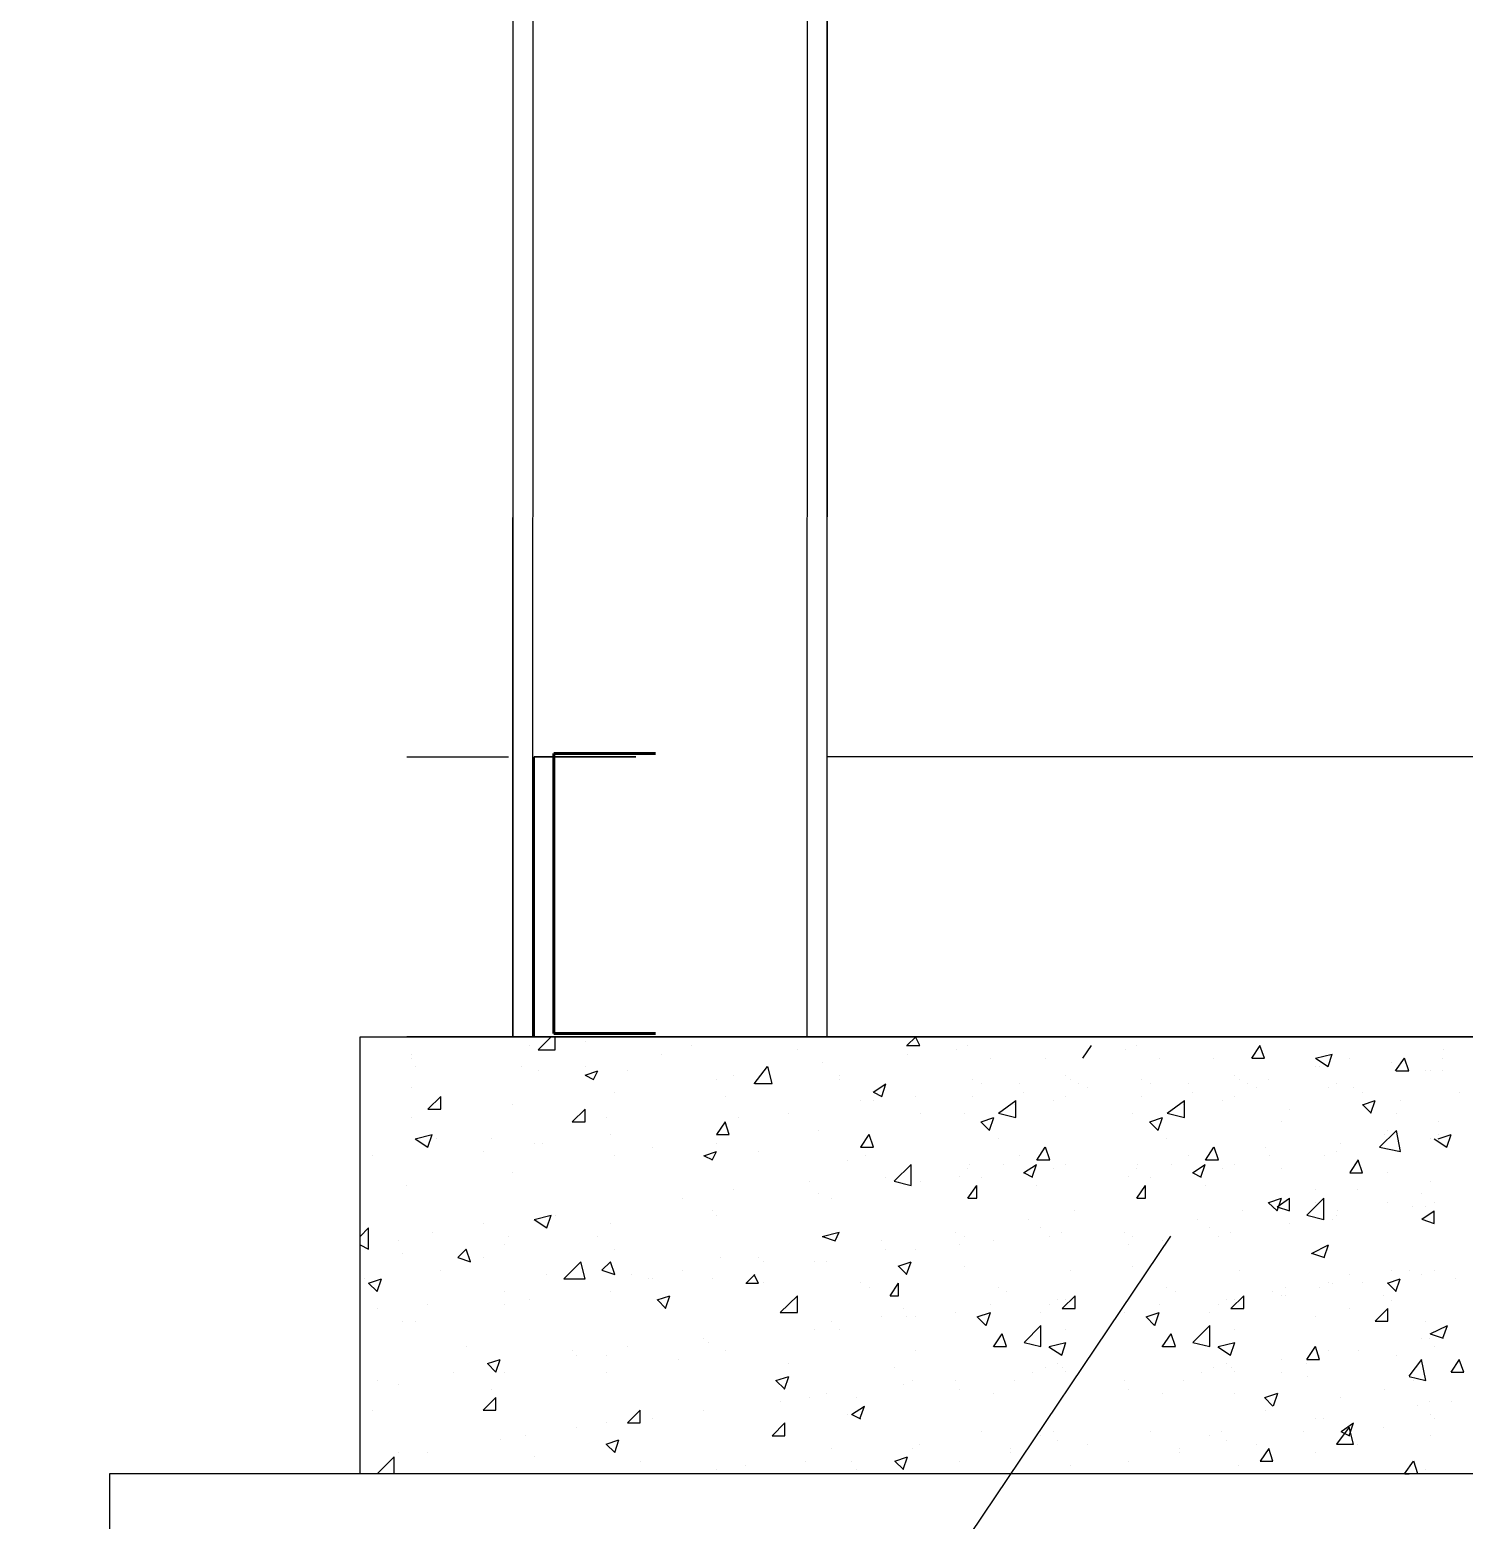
# Model space of a CAD drawing. Header units: millimetres. Extents: x -23396 to 106750, y 116 to 66281.
# Drawn here: x 94504 to 95119, y 38458 to 39097 of the extents above; entities that cross this region are included whole.
import ezdxf

# ---------------------------------------------------------------- set-up
doc = ezdxf.new("R2010")
doc.units = ezdxf.units.MM
doc.layers.add('Wall', color=1, linetype='Continuous', lineweight=50)

# ---------------------------------------------------------------- blocks, each defined once
blk = doc.blocks.new('u14 shaft')
at = {"color": 0}
for p, q in [((-2093.05, 321.79), (-2088.05, 16854.09)), ((-2083.05, 321.79), (-2078.05, 16854.09)), ((-1941.4, 16854.09), (-1946.4, 321.79)), ((-1931.4, 16854.09), (-1936.4, 321.79)), ((-1936.4, 2137.29), (-1936.4, 321.79)), ((-2093.05, 1417.69), (-2093.05, 321.79)), ((-2145.95, 461.49), (-2095.15, 461.49)), ((-2082.45, 321.79), (-2082.45, 461.49)), ((-2082.45, 461.49), (-2031.65, 461.49)), ((-2031.65, 461.49), (-2082.45, 461.49)), ((-2082.45, 461.49), (-2082.45, 321.79)), ((-2031.65, 461.49), (-2082.45, 461.49)), ((-2082.45, 461.49), (-2082.45, 321.79)), ((-505.7, 461.49), (-1936.4, 461.49)), ((-2169.25, 321.84), (-86.45, 321.84)), ((-2169.25, 103.77), (-2169.25, 321.84)), ((-2095.15, 321.79), (-2145.95, 321.79)), ((-2110, 321.79), (-2110, 321.79)), ((-355.25, 321.79), (-2095.15, 321.79)), ((-2090.95, 321.79), (-2090.95, 321.79)), ((-2031.65, 321.79), (-2082.45, 321.79)), ((-2082.45, 321.79), (-2031.65, 321.79)), ((-2031.65, 321.79), (-2082.45, 321.79)), ((-2080.35, 315.44), (-2074, 321.79)), ((-2071.9, 315.44), (-2071.9, 321.79)), ((-1955.45, 321.79), (-1955.45, 321.79)), ((-1936.6, 321.79), (-304.8, 321.79)), ((-1896.45, 317.59), (-1892.05, 321.84)), ((-1890.1, 317.59), (-1892.2, 321.79)), ((-1711.35, 321.79), (-1711.35, 321.79)), ((-2143.85, 313.29), (-2143.85, 313.29)), ((-2084.6, 317.59), (-2084.6, 317.59)), ((-2080.35, 315.44), (-2071.9, 315.44)), ((-2057.05, 319.64), (-2057.05, 319.64)), ((-2018.95, 313.29), (-2018.95, 313.29)), ((-2004, 317.59), (-2004, 317.59)), ((-1951.05, 315.44), (-1951.05, 315.44)), ((-1896.6, 317.59), (-1890.1, 317.59)), ((-1896.2, 313.29), (-1896.2, 313.29)), ((-1871.745, 315.44), (-1871.745, 315.44)), ((-1865.995, 317.49), (-1865.995, 317.49)), ((-1808.645, 311.24), (-1804.445, 317.59)), ((-1787.55, 315.44), (-1787.55, 315.44)), ((-1781.8, 317.49), (-1781.8, 317.49)), ((-1724.45, 311.24), (-1720.25, 317.59)), ((-1718.1, 311.24), (-1720.4, 317.59)), ((-1692.7, 311.24), (-1684.25, 313.29)), ((-1686.35, 306.99), (-1684.25, 313.29)), ((-1629, 315.44), (-1629, 315.44)), ((-2143.85, 311.24), (-2143.85, 311.24)), ((-2141.75, 306.99), (-2141.75, 306.99)), ((-2088.8, 306.99), (-2088.8, 306.99)), ((-2057.05, 306.99), (-2057.05, 306.99)), ((-1972.6, 298.49), (-1966.05, 306.99)), ((-1963.75, 298.54), (-1965.9, 306.99)), ((-1938.55, 309.09), (-1938.55, 309.09)), ((-1854.845, 311.24), (-1854.845, 311.24)), ((-1827.495, 311.19), (-1827.495, 311.19)), ((-1770.65, 311.24), (-1770.65, 311.24)), ((-1743.3, 311.19), (-1743.3, 311.19)), ((-1724.45, 311.24), (-1718.1, 311.24)), ((-1692.55, 311.24), (-1686.35, 306.99)), ((-1692.5, 306.99), (-1692.5, 306.99)), ((-1690.55, 306.99), (-1690.55, 306.99)), ((-1675.6, 311.24), (-1675.6, 311.24)), ((-1654.6, 309.09), (-1654.6, 309.09)), ((-1652.7, 304.84), (-1648.25, 311.19)), ((-1652.35, 304.89), (-1646, 304.89)), ((-1646, 304.89), (-1648.25, 311.24)), ((-1635.15, 304.89), (-1635.15, 304.89)), ((-1629.4, 311.19), (-1629.4, 311.19)), ((-2080.35, 304.84), (-2080.35, 304.84)), ((-2057.05, 302.74), (-2050.7, 304.84)), ((-2057.05, 302.74), (-2052.85, 300.64)), ((-2052.85, 300.64), (-2050.7, 304.84)), ((-2035.9, 304.84), (-2035.9, 304.84)), ((-1991.45, 300.64), (-1991.45, 300.64)), ((-1983, 302.74), (-1983, 302.74)), ((-1972.25, 298.54), (-1963.75, 298.54)), ((-1930.25, 302.69), (-1930.25, 302.69)), ((-1930.25, 300.64), (-1930.25, 300.64)), ((-1913.3, 294.19), (-1906.95, 298.49)), ((-1908.9, 292.14), (-1906.95, 298.49)), ((-1863.695, 300.64), (-1863.695, 300.64)), ((-1859.045, 298.49), (-1859.045, 298.49)), ((-1840.195, 298.49), (-1840.195, 298.49)), ((-1817.145, 302.74), (-1817.145, 302.74)), ((-1814.945, 300.64), (-1814.945, 300.64)), ((-1810.795, 298.49), (-1810.795, 298.49)), ((-1779.5, 300.64), (-1779.5, 300.64)), ((-1774.85, 298.49), (-1774.85, 298.49)), ((-1756, 298.49), (-1756, 298.49)), ((-1732.95, 302.74), (-1732.95, 302.74)), ((-1730.75, 300.64), (-1730.75, 300.64)), ((-1726.6, 298.49), (-1726.6, 298.49)), ((-1716, 300.64), (-1716, 300.64)), ((-1682.15, 298.49), (-1682.15, 298.49)), ((-1637.65, 304.84), (-1637.65, 304.84)), ((-1629.4, 304.84), (-1629.4, 304.84)), ((-2143.85, 296.44), (-2143.85, 296.44)), ((-2135.4, 285.79), (-2129.05, 292.14)), ((-2129.05, 285.79), (-2129.05, 292.14)), ((-2042.25, 294.29), (-2042.25, 294.29)), ((-1987.05, 292.14), (-1987.05, 292.14)), ((-1919.5, 290.04), (-1919.5, 290.04)), ((-1913.35, 290.04), (-1913.35, 290.04)), ((-1913.15, 294.29), (-1908.9, 292.14)), ((-1892.05, 292.14), (-1892.05, 292.14)), ((-1863.695, 292.14), (-1863.695, 292.14)), ((-1850.745, 283.69), (-1842.145, 290.09)), ((-1842.145, 281.59), (-1842.145, 290.09)), ((-1838.295, 294.29), (-1838.295, 294.29)), ((-1823.245, 290.09), (-1823.245, 290.09)), ((-1817.145, 292.14), (-1817.145, 292.14)), ((-1806.295, 296.44), (-1806.295, 296.44)), ((-1779.5, 292.14), (-1779.5, 292.14)), ((-1766.55, 283.69), (-1757.95, 290.09)), ((-1757.95, 281.59), (-1757.95, 290.09)), ((-1754.1, 294.29), (-1754.1, 294.29)), ((-1739.05, 290.09), (-1739.05, 290.09)), ((-1732.95, 292.14), (-1732.95, 292.14)), ((-1722.1, 296.44), (-1722.1, 296.44)), ((-1686.15, 296.44), (-1686.15, 296.44)), ((-1673.65, 296.44), (-1673.65, 296.44)), ((-1669.2, 294.29), (-1669.2, 294.29)), ((-1669.2, 287.89), (-1662.85, 290.09)), ((-1664.95, 283.69), (-1662.85, 290.09)), ((-1650.4, 290.04), (-1650.4, 290.04)), ((-1620.75, 294.29), (-1620.75, 294.29)), ((-2135.4, 285.79), (-2129.05, 285.79)), ((-2093.05, 287.94), (-2093.05, 287.94)), ((-2063.4, 279.49), (-2057.05, 285.79)), ((-2057.05, 279.49), (-2057.05, 285.79)), ((-1955.45, 283.69), (-1955.45, 283.69)), ((-1889.85, 283.69), (-1889.85, 283.69)), ((-1867.945, 283.69), (-1867.945, 283.69)), ((-1850.745, 283.69), (-1842.145, 281.59)), ((-1842.695, 287.89), (-1842.695, 287.89)), ((-1783.75, 283.69), (-1783.75, 283.69)), ((-1766.55, 283.69), (-1757.95, 281.59)), ((-1758.5, 287.89), (-1758.5, 287.89)), ((-1705.6, 285.79), (-1705.6, 285.79)), ((-1669.05, 287.94), (-1664.8, 283.74)), ((-1652.35, 283.74), (-1652.35, 283.74)), ((-2143.85, 281.54), (-2143.85, 281.54)), ((-2063.4, 279.49), (-2057.05, 279.49)), ((-2046.5, 281.54), (-2046.5, 281.54)), ((-1991.3, 273.14), (-1987.05, 279.49)), ((-1985.1, 273.14), (-1987.2, 279.49)), ((-1980.7, 281.59), (-1980.7, 281.59)), ((-1940.5, 275.29), (-1940.5, 275.29)), ((-1859.645, 279.39), (-1855.245, 275.19)), ((-1859.445, 279.49), (-1853.095, 281.59)), ((-1855.245, 275.29), (-1853.095, 281.59)), ((-1775.45, 279.39), (-1771.05, 275.19)), ((-1775.25, 279.49), (-1768.9, 281.59)), ((-1771.05, 275.29), (-1768.9, 281.59)), ((-1709.65, 279.49), (-1709.65, 279.49)), ((-1660.75, 266.74), (-1652.25, 275.19)), ((-1656.5, 275.19), (-1656.5, 275.19)), ((-1650.15, 264.64), (-1652.25, 275.19)), ((-1631.3, 279.49), (-1631.3, 279.49)), ((-2141.75, 270.99), (-2133.25, 273.14)), ((-2141.75, 270.99), (-2135.4, 266.74)), ((-2135.4, 266.74), (-2133.25, 273.14)), ((-2131.15, 270.99), (-2131.15, 270.99)), ((-2103.65, 270.99), (-2103.65, 270.99)), ((-2082.45, 268.84), (-2082.45, 268.84)), ((-2078.25, 268.84), (-2078.25, 268.84)), ((-2044.35, 273.14), (-2044.35, 273.14)), ((-1991.45, 273.14), (-1985.1, 273.14)), ((-1991.45, 268.84), (-1991.45, 268.84)), ((-1919.5, 266.74), (-1915.25, 273.14)), ((-1913.15, 266.74), (-1915.25, 273.09)), ((-1850.995, 270.99), (-1850.995, 270.99)), ((-1766.8, 270.99), (-1766.8, 270.99)), ((-1680, 268.84), (-1680, 268.84)), ((-1658.45, 273.14), (-1658.45, 273.14)), ((-1654.6, 273.14), (-1654.6, 273.14)), ((-1635.15, 270.99), (-1635.15, 270.99)), ((-1633.45, 270.99), (-1627.1, 266.79)), ((-1631.35, 270.99), (-1625, 273.14)), ((-1631.35, 273.14), (-1631.35, 273.14)), ((-1627.1, 266.74), (-1625, 273.14)), ((-2162.9, 262.54), (-2162.9, 262.54)), ((-2107.85, 264.64), (-2107.85, 264.64)), ((-2042.25, 262.54), (-2042.25, 262.54)), ((-2023.4, 266.74), (-2023.4, 266.74)), ((-1997.8, 262.54), (-1991.45, 264.64)), ((-1997.65, 262.54), (-1993.4, 260.44)), ((-1993.55, 260.39), (-1991.45, 264.64)), ((-1970.45, 264.59), (-1970.45, 264.59)), ((-1926.05, 260.39), (-1926.05, 260.39)), ((-1919.65, 266.74), (-1913.15, 266.74)), ((-1917.2, 262.54), (-1917.2, 262.54)), ((-1840.195, 262.54), (-1840.195, 262.54)), ((-1831.695, 260.39), (-1827.495, 266.74)), ((-1831.695, 260.44), (-1825.195, 260.44)), ((-1827.695, 260.39), (-1827.695, 260.39)), ((-1825.195, 260.44), (-1827.295, 266.79)), ((-1756, 262.54), (-1756, 262.54)), ((-1747.5, 260.39), (-1743.3, 266.74)), ((-1747.5, 260.44), (-1741, 260.44)), ((-1743.5, 260.39), (-1743.5, 260.39)), ((-1741, 260.44), (-1743.1, 266.79)), ((-1717.7, 266.79), (-1717.7, 266.79)), ((-1715.75, 262.54), (-1715.75, 262.54)), ((-1688.1, 262.54), (-1688.1, 262.54)), ((-1682.15, 264.59), (-1682.15, 264.59)), ((-1675.4, 254.09), (-1671.15, 260.44)), ((-1669.2, 254.04), (-1671.3, 260.39)), ((-1660.75, 266.74), (-1650.15, 264.64)), ((-2093.05, 254.04), (-2093.05, 254.04)), ((-1902.8, 249.84), (-1894.3, 258.24)), ((-1894.3, 247.69), (-1894.3, 258.24)), ((-1865.995, 256.09), (-1865.995, 256.09)), ((-1865.395, 258.34), (-1865.395, 258.34)), ((-1848.495, 258.34), (-1848.495, 258.34)), ((-1838.245, 254.04), (-1831.895, 258.24)), ((-1838.045, 254.04), (-1833.845, 251.89)), ((-1833.995, 251.89), (-1831.895, 258.24)), ((-1823.245, 256.19), (-1823.245, 256.19)), ((-1817.145, 258.34), (-1817.145, 258.34)), ((-1781.8, 256.09), (-1781.8, 256.09)), ((-1781.2, 258.34), (-1781.2, 258.34)), ((-1764.3, 258.34), (-1764.3, 258.34)), ((-1754.05, 254.04), (-1747.7, 258.24)), ((-1753.85, 254.04), (-1749.65, 251.89)), ((-1749.8, 251.89), (-1747.7, 258.24)), ((-1739.05, 256.19), (-1739.05, 256.19)), ((-1732.95, 258.34), (-1732.95, 258.34)), ((-1709.4, 256.19), (-1709.4, 256.19)), ((-1675.55, 254.04), (-1669.2, 254.04)), ((-1656.5, 254.04), (-1656.5, 254.04)), ((-2145.95, 247.69), (-2145.95, 247.69)), ((-1983, 245.59), (-1983, 245.59)), ((-1944.9, 249.84), (-1944.9, 249.84)), ((-1907, 251.89), (-1907, 251.89)), ((-1902.8, 249.84), (-1894.3, 247.69)), ((-1900.65, 249.84), (-1900.65, 249.84)), ((-1889.85, 249.84), (-1889.85, 249.84)), ((-1870.045, 251.99), (-1870.045, 251.99)), ((-1865.995, 241.39), (-1861.595, 247.69)), ((-1861.595, 241.39), (-1861.595, 247.69)), ((-1859.045, 251.89), (-1859.045, 251.89)), ((-1831.945, 247.69), (-1831.945, 247.69)), ((-1785.85, 251.99), (-1785.85, 251.99)), ((-1781.8, 241.39), (-1777.4, 247.69)), ((-1777.4, 241.39), (-1777.4, 247.69)), ((-1774.85, 251.89), (-1774.85, 251.89)), ((-1747.75, 247.69), (-1747.75, 247.69)), ((-1692.55, 245.59), (-1692.55, 245.59)), ((-1671.55, 245.59), (-1671.55, 245.59)), ((-1635.15, 249.84), (-1635.15, 249.84)), ((-2008.4, 241.39), (-2008.4, 241.39)), ((-1940.5, 243.49), (-1940.5, 243.49)), ((-1934.15, 241.39), (-1934.15, 241.39)), ((-1865.995, 241.39), (-1861.595, 241.39)), ((-1781.8, 241.39), (-1777.4, 241.39)), ((-1716.2, 239.24), (-1711.75, 234.99)), ((-1715.85, 239.24), (-1709.65, 241.39)), ((-1711.75, 237.09), (-1705.6, 241.39)), ((-1711.75, 235.04), (-1709.65, 241.39)), ((-1705.6, 234.99), (-1705.6, 241.39)), ((-1696.95, 232.89), (-1688.5, 241.39)), ((-1692.5, 239.24), (-1692.5, 239.24)), ((-1688.5, 230.74), (-1688.5, 241.39)), ((-1656.5, 239.24), (-1656.5, 239.24)), ((-1639.65, 243.49), (-1639.65, 243.49)), ((-1633.45, 239.24), (-1633.45, 239.24)), ((-2082.45, 230.74), (-2074, 232.89)), ((-2082.45, 230.74), (-2076.1, 226.54)), ((-2076.1, 226.54), (-2074, 232.89)), ((-2071.9, 232.89), (-2071.9, 232.89)), ((-1993.4, 235.04), (-1993.4, 235.04)), ((-1991.45, 232.89), (-1991.45, 232.89)), ((-1835.795, 230.74), (-1835.795, 230.74)), ((-1813.095, 234.99), (-1813.095, 234.99)), ((-1751.6, 230.74), (-1751.6, 230.74)), ((-1728.9, 234.99), (-1728.9, 234.99)), ((-1711.75, 237.09), (-1705.6, 234.99)), ((-1696.95, 232.89), (-1688.5, 230.74)), ((-1688.1, 230.74), (-1688.1, 230.74)), ((-1684.25, 230.74), (-1684.25, 230.74)), ((-1682.15, 232.79), (-1682.15, 232.79)), ((-1681.75, 235.04), (-1681.75, 235.04)), ((-1644.05, 237.09), (-1644.05, 237.09)), ((-1639.65, 230.84), (-1633.45, 235.04)), ((-1639.65, 230.84), (-1633.45, 228.69)), ((-1637.65, 237.09), (-1637.65, 237.09)), ((-1633.45, 228.69), (-1633.45, 235.04)), ((-2169.25, 222.29), (-2165, 226.54)), ((-2165, 215.94), (-2165, 226.54)), ((-2133.25, 224.44), (-2133.25, 224.44)), ((-2107.85, 228.64), (-2107.85, 228.64)), ((-2044.35, 228.64), (-2044.35, 228.64)), ((-1938.7, 222.29), (-1930.25, 224.44)), ((-1932.2, 220.14), (-1930.25, 224.44)), ((-1872.145, 224.44), (-1872.145, 224.44)), ((-1829.595, 226.54), (-1829.595, 226.54)), ((-1819.245, 224.44), (-1819.245, 224.44)), ((-1787.95, 224.44), (-1787.95, 224.44)), ((-1745.4, 226.54), (-1745.4, 226.54)), ((-1735.05, 224.44), (-1735.05, 224.44)), ((-1705.6, 228.64), (-1705.6, 228.64)), ((-2389, -704.8), (-1764.8, 222.34)), ((-2169.25, 218.09), (-2165, 215.94)), ((-2150.2, 220.24), (-2150.2, 220.24)), ((-2120.55, 211.74), (-2116.35, 215.94)), ((-2114.2, 209.59), (-2116.35, 215.94)), ((-2097.3, 218.09), (-2097.3, 218.09)), ((-2095.15, 222.29), (-2095.15, 222.29)), ((-2050.7, 222.29), (-2050.7, 222.29)), ((-2042.25, 215.94), (-2042.25, 215.94)), ((-1938.55, 222.29), (-1932.2, 220.14)), ((-1908.9, 220.24), (-1908.9, 220.24)), ((-1908.9, 220.24), (-1908.9, 220.24)), ((-1907, 215.94), (-1907, 215.94)), ((-1891.95, 215.94), (-1891.95, 215.94)), ((-1870.045, 218.09), (-1870.045, 218.09)), ((-1867.895, 222.29), (-1867.895, 222.29)), ((-1853.095, 220.24), (-1853.095, 220.24)), ((-1825.195, 222.34), (-1825.195, 222.34)), ((-1785.85, 218.09), (-1785.85, 218.09)), ((-1783.7, 222.29), (-1783.7, 222.29)), ((-1768.9, 220.24), (-1768.9, 220.24)), ((-1741, 222.34), (-1741, 222.34)), ((-1694.6, 213.79), (-1686.15, 218.09)), ((-1688.25, 211.74), (-1686.15, 218.09)), ((-2148.1, 213.79), (-2148.1, 213.79)), ((-2120.55, 211.74), (-2114.2, 209.59)), ((-2107.85, 211.74), (-2107.85, 211.74)), ((-2067.65, 201.14), (-2059.2, 209.59)), ((-2057.05, 201.14), (-2059.2, 209.59)), ((-2048.6, 205.39), (-2044.35, 209.59)), ((-2042.25, 203.29), (-2044.35, 209.59)), ((-1989.35, 211.64), (-1989.35, 211.64)), ((-1970.45, 211.64), (-1970.45, 211.64)), ((-1968.15, 209.59), (-1968.15, 209.59)), ((-1942.75, 209.59), (-1942.75, 209.59)), ((-1936.4, 209.59), (-1936.4, 209.59)), ((-1900.85, 207.49), (-1894.3, 209.59)), ((-1896.6, 203.29), (-1894.3, 209.59)), ((-1694.6, 213.89), (-1688.1, 211.74)), ((-2167.15, 201.14), (-2167.15, 201.14)), ((-2165, 198.99), (-2158.65, 201.14)), ((-2160.8, 194.79), (-2158.65, 201.14)), ((-2129.05, 205.39), (-2129.05, 205.39)), ((-2076.1, 203.29), (-2076.1, 203.29)), ((-2067.65, 201.14), (-2057.05, 201.14)), ((-2048.6, 205.39), (-2042.25, 203.29)), ((-2033.8, 203.29), (-2033.8, 203.29)), ((-2025.3, 201.14), (-2025.3, 201.14)), ((-2023.4, 201.14), (-2023.4, 201.14)), ((-2008.4, 205.39), (-2008.4, 205.39)), ((-1993.4, 201.14), (-1993.4, 201.14)), ((-1976.65, 198.99), (-1972.4, 203.29)), ((-1970.45, 198.99), (-1972.6, 203.19)), ((-1900.65, 207.49), (-1896.45, 203.29)), ((-1867.895, 207.49), (-1867.895, 207.49)), ((-1814.945, 205.34), (-1814.945, 205.34)), ((-1783.7, 207.49), (-1783.7, 207.49)), ((-1730.75, 205.34), (-1730.75, 205.34)), ((-1675.55, 203.29), (-1675.55, 203.29)), ((-1656.75, 198.99), (-1650.4, 201.14)), ((-1654.55, 205.34), (-1654.55, 205.34)), ((-1652.5, 194.79), (-1650.4, 201.14)), ((-1645.9, 205.39), (-1645.9, 205.39)), ((-1639.55, 203.29), (-1639.55, 203.29)), ((-1633.45, 205.39), (-1633.45, 205.39)), ((-1622.65, 201.14), (-1622.65, 201.14)), ((-2165, 198.99), (-2160.8, 194.79)), ((-2097.3, 194.79), (-2097.3, 194.79)), ((-2044.35, 194.79), (-2044.35, 194.79)), ((-1976.8, 198.99), (-1970.45, 198.99)), ((-1968.15, 199.04), (-1968.15, 199.04)), ((-1919.7, 199.04), (-1919.7, 199.04)), ((-1915.25, 196.94), (-1915.25, 196.94)), ((-1904.85, 192.64), (-1900.6, 198.99)), ((-1900.6, 192.64), (-1900.6, 198.99)), ((-1850.995, 196.94), (-1850.995, 196.94)), ((-1846.545, 194.79), (-1846.545, 194.79)), ((-1766.8, 196.94), (-1766.8, 196.94)), ((-1762.35, 194.79), (-1762.35, 194.79)), ((-1713.9, 194.79), (-1713.9, 194.79)), ((-1713.85, 194.79), (-1713.85, 194.79)), ((-1707.5, 196.84), (-1707.5, 196.84)), ((-1690.55, 196.84), (-1690.55, 196.84)), ((-1686.35, 199.04), (-1686.35, 199.04)), ((-1684.2, 198.99), (-1684.2, 198.99)), ((-1669.25, 199.04), (-1669.25, 199.04)), ((-1656.75, 199.04), (-1652.35, 194.79)), ((-2160.8, 186.34), (-2160.8, 186.34)), ((-2135.4, 188.44), (-2135.4, 188.44)), ((-2097.3, 188.44), (-2097.3, 188.44)), ((-2084.6, 190.59), (-2084.6, 190.59)), ((-2021.1, 190.59), (-2014.75, 192.64)), ((-2020.9, 190.59), (-2016.7, 186.34)), ((-2016.85, 186.34), (-2014.75, 192.64)), ((-1959.7, 184.24), (-1951.05, 192.64)), ((-1951.05, 184.24), (-1951.05, 192.64)), ((-1904.85, 192.64), (-1900.6, 192.64)), ((-1898.4, 186.39), (-1898.4, 186.39)), ((-1854.845, 188.44), (-1854.845, 188.44)), ((-1825.195, 188.44), (-1825.195, 188.44)), ((-1821.345, 190.59), (-1821.345, 190.59)), ((-1818.995, 186.34), (-1812.495, 192.64)), ((-1818.995, 186.34), (-1812.495, 186.34)), ((-1817.145, 190.59), (-1817.145, 190.59)), ((-1812.495, 186.34), (-1812.495, 192.64)), ((-1770.65, 188.44), (-1770.65, 188.44)), ((-1741, 188.44), (-1741, 188.44)), ((-1737.15, 190.59), (-1737.15, 190.59)), ((-1734.8, 186.34), (-1728.3, 192.64)), ((-1734.8, 186.34), (-1728.3, 186.34)), ((-1732.95, 190.59), (-1732.95, 190.59)), ((-1728.3, 186.34), (-1728.3, 192.64)), ((-1709.4, 192.64), (-1709.4, 192.64)), ((-1707.55, 192.64), (-1707.55, 192.64)), ((-1675.6, 186.34), (-1675.6, 186.34)), ((-1662.85, 179.99), (-1656.5, 186.34)), ((-1658.85, 192.64), (-1658.85, 192.64)), ((-1656.5, 179.99), (-1656.5, 186.34)), ((-1654.55, 190.54), (-1654.55, 190.54)), ((-2148.1, 179.99), (-2148.1, 179.99)), ((-2141.75, 179.99), (-2141.75, 179.99)), ((-1959.7, 184.24), (-1951.05, 184.24)), ((-1934.15, 179.99), (-1934.15, 179.99)), ((-1908.9, 182.09), (-1908.9, 182.09)), ((-1896.45, 182.09), (-1896.45, 182.09)), ((-1891.95, 182.09), (-1891.95, 182.09)), ((-1872.145, 184.19), (-1872.145, 184.19)), ((-1861.345, 182.09), (-1854.845, 184.24)), ((-1861.345, 182.09), (-1857.095, 177.84)), ((-1856.945, 177.84), (-1854.845, 184.24)), ((-1854.845, 184.24), (-1854.845, 184.24)), ((-1829.645, 184.24), (-1829.645, 184.24)), ((-1787.95, 184.19), (-1787.95, 184.19)), ((-1777.15, 182.09), (-1770.65, 184.24)), ((-1777.15, 182.09), (-1772.9, 177.84)), ((-1772.75, 177.84), (-1770.65, 184.24)), ((-1770.65, 184.24), (-1770.65, 184.24)), ((-1745.45, 184.24), (-1745.45, 184.24)), ((-1692.55, 182.09), (-1692.55, 182.09)), ((-1662.85, 179.99), (-1656.5, 179.99)), ((-1637.7, 179.99), (-1637.7, 179.99)), ((-1997.8, 171.49), (-1997.8, 171.49)), ((-1942.75, 175.69), (-1942.75, 175.69)), ((-1930.25, 175.69), (-1930.25, 175.69)), ((-1853.295, 167.24), (-1848.895, 173.64)), ((-1846.745, 167.29), (-1848.895, 173.64)), ((-1838.045, 169.39), (-1829.595, 177.84)), ((-1829.595, 167.29), (-1829.595, 177.84)), ((-1817.145, 175.79), (-1817.145, 175.79)), ((-1769.1, 167.24), (-1764.7, 173.64)), ((-1762.55, 167.29), (-1764.7, 173.64)), ((-1753.85, 169.39), (-1745.4, 177.84)), ((-1745.4, 167.29), (-1745.4, 177.84)), ((-1732.95, 175.79), (-1732.95, 175.79)), ((-1639.55, 171.49), (-1639.55, 171.49)), ((-1635.55, 171.49), (-1635.55, 171.49)), ((-1635.35, 173.64), (-1626.85, 177.84)), ((-1635.35, 173.64), (-1629, 171.49)), ((-1629.15, 171.49), (-1626.85, 177.84)), ((-2116.35, 167.29), (-2116.35, 167.29)), ((-2063.4, 165.14), (-2063.4, 165.14)), ((-2035.9, 167.29), (-2035.9, 167.29)), ((-1995.7, 169.39), (-1995.7, 169.39)), ((-1987.05, 165.14), (-1987.05, 165.14)), ((-1892.05, 165.14), (-1892.05, 165.14)), ((-1852.945, 167.29), (-1846.745, 167.29)), ((-1838.045, 169.39), (-1829.595, 167.29)), ((-1825.595, 167.24), (-1819.245, 163.04)), ((-1825.445, 167.29), (-1817.145, 169.39)), ((-1819.245, 163.04), (-1817.145, 169.39)), ((-1768.75, 167.29), (-1762.55, 167.29)), ((-1753.85, 169.39), (-1745.4, 167.29)), ((-1741.4, 167.24), (-1735.05, 163.04)), ((-1741.25, 167.29), (-1732.95, 169.39)), ((-1735.05, 163.04), (-1732.95, 169.39)), ((-1696.95, 160.94), (-1692.55, 167.29)), ((-1690.6, 160.89), (-1692.7, 167.29)), ((-1686.35, 165.14), (-1686.35, 165.14)), ((-1671.15, 165.14), (-1671.15, 165.14)), ((-1633.45, 167.29), (-1633.45, 167.29)), ((-2105.75, 158.84), (-2099.4, 160.89)), ((-2105.75, 158.84), (-2101.5, 154.54)), ((-2101.5, 154.54), (-2099.4, 160.89)), ((-2061.3, 163.04), (-2061.3, 163.04)), ((-2046.5, 163.04), (-2046.5, 163.04)), ((-2010.35, 160.94), (-2010.35, 160.94)), ((-1955.45, 158.84), (-1955.45, 158.84)), ((-1902.55, 156.69), (-1902.55, 156.69)), ((-1827.495, 156.69), (-1827.495, 156.69)), ((-1821.345, 158.84), (-1821.345, 158.84)), ((-1818.845, 156.69), (-1818.845, 156.69)), ((-1743.3, 156.69), (-1743.3, 156.69)), ((-1737.15, 158.84), (-1737.15, 158.84)), ((-1734.65, 156.69), (-1734.65, 156.69)), ((-1709.4, 160.89), (-1709.4, 160.89)), ((-1696.95, 160.89), (-1690.6, 160.89)), ((-1696.95, 158.84), (-1696.95, 158.84)), ((-1690.55, 163.04), (-1690.55, 163.04)), ((-1652.35, 163.09), (-1652.35, 163.09)), ((-1645.9, 152.49), (-1639.55, 160.89)), ((-1637.65, 150.34), (-1639.75, 160.89)), ((-1625, 154.54), (-1620.75, 160.89)), ((-1618.65, 154.54), (-1620.95, 160.89)), ((-2160.8, 150.34), (-2160.8, 150.34)), ((-2122.7, 154.54), (-2122.7, 154.54)), ((-2097.3, 154.54), (-2097.3, 154.54)), ((-2046.5, 154.54), (-2046.5, 154.54)), ((-1961.8, 150.34), (-1955.45, 152.44)), ((-1961.8, 150.34), (-1957.4, 146.135)), ((-1957.6, 146.065), (-1955.45, 152.44)), ((-1893.9, 150.34), (-1893.9, 150.34)), ((-1872.145, 150.34), (-1872.145, 150.34)), ((-1842.695, 150.29), (-1842.695, 150.29)), ((-1833.845, 154.54), (-1833.845, 154.54)), ((-1817.145, 154.64), (-1817.145, 154.64)), ((-1787.95, 150.34), (-1787.95, 150.34)), ((-1758.5, 150.29), (-1758.5, 150.29)), ((-1749.65, 154.54), (-1749.65, 154.54)), ((-1732.95, 154.64), (-1732.95, 154.64)), ((-1709.65, 154.54), (-1709.65, 154.54)), ((-1696.7, 152.44), (-1696.7, 152.44)), ((-1645.9, 152.44), (-1637.65, 150.34)), ((-1643.8, 150.34), (-1643.8, 150.34)), ((-1625, 154.54), (-1618.65, 154.54)), ((-2150.2, 148.24), (-2150.2, 148.24)), ((-2107.85, 135.535), (-2101.5, 141.87)), ((-2103.65, 146.065), (-2103.65, 146.065)), ((-2101.5, 135.535), (-2101.5, 141.87)), ((-1944.9, 141.87), (-1944.9, 141.87)), ((-1936.4, 144), (-1936.4, 144)), ((-1921.65, 141.87), (-1921.65, 141.87)), ((-1898.15, 148.24), (-1898.15, 148.24)), ((-1870.045, 146.135), (-1870.045, 146.135)), ((-1853.095, 144), (-1853.095, 144)), ((-1817.145, 144), (-1817.145, 144)), ((-1785.85, 146.135), (-1785.85, 146.135)), ((-1768.9, 144), (-1768.9, 144)), ((-1732.95, 144), (-1732.95, 144)), ((-1718.05, 141.87), (-1713.85, 137.6)), ((-1717.9, 141.87), (-1711.35, 144)), ((-1713.5, 137.67), (-1711.35, 144)), ((-1680, 141.87), (-1680, 141.87)), ((-1658.45, 146.135), (-1658.45, 146.135)), ((-2162.9, 135.535), (-2162.9, 135.535)), ((-2107.85, 135.535), (-2101.5, 135.535)), ((-2035.9, 129.185), (-2029.55, 135.535)), ((-2029.55, 129.185), (-2029.55, 135.535)), ((-1997.8, 135.535), (-1997.8, 135.535)), ((-1959.7, 139.735), (-1959.7, 139.735)), ((-1924.15, 133.4), (-1917.6, 137.6)), ((-1919.9, 131.265), (-1917.6, 137.6)), ((-1717.7, 135.535), (-1717.7, 135.535)), ((-1641.5, 137.67), (-1641.5, 137.67)), ((-1635.55, 139.735), (-1635.55, 139.735)), ((-1625, 139.735), (-1625, 139.735)), ((-2061.3, 127.05), (-2061.3, 127.05)), ((-2046.5, 129.185), (-2046.5, 129.185)), ((-2035.9, 129.185), (-2029.55, 129.185)), ((-2023.4, 131.265), (-2023.4, 131.265)), ((-1963.75, 122.855), (-1957.4, 129.185)), ((-1957.4, 122.855), (-1957.4, 129.185)), ((-1926.05, 133.4), (-1926.05, 133.4)), ((-1923.95, 133.4), (-1919.7, 131.335)), ((-1692.5, 131.265), (-1692.5, 131.265)), ((-1688.5, 131.265), (-1688.5, 131.265)), ((-1681.95, 118.585), (-1675.6, 127.05)), ((-1679.85, 124.915), (-1673.65, 129.185)), ((-1675.8, 122.855), (-1673.65, 129.185)), ((-1673.65, 118.585), (-1675.8, 127.05)), ((-1658.85, 126.98), (-1658.85, 126.98)), ((-1635.15, 133.4), (-1635.15, 133.4)), ((-1633.45, 131.335), (-1633.45, 131.335)), ((-2099.4, 120.72), (-2099.4, 120.72)), ((-2086.7, 122.785), (-2086.7, 122.785)), ((-2046.5, 118.585), (-2040.15, 120.72)), ((-2042.25, 114.385), (-2040.15, 120.72)), ((-1963.75, 122.855), (-1957.4, 122.855)), ((-1859.045, 124.915), (-1859.045, 124.915)), ((-1829.595, 122.855), (-1829.595, 122.855)), ((-1823.495, 124.985), (-1823.495, 124.985)), ((-1821.295, 120.65), (-1821.295, 120.65)), ((-1774.85, 124.915), (-1774.85, 124.915)), ((-1745.4, 122.855), (-1745.4, 122.855)), ((-1739.3, 124.985), (-1739.3, 124.985)), ((-1737.1, 120.65), (-1737.1, 120.65)), ((-1698.85, 124.915), (-1698.85, 124.915)), ((-1680, 124.985), (-1675.6, 122.855)), ((-1635.15, 122.855), (-1635.15, 122.855)), ((-2160.8, 103.77), (-2152.3, 112.235)), ((-2152.3, 103.77), (-2152.3, 112.235)), ((-2150.2, 114.385), (-2150.2, 114.385)), ((-2150.2, 114.385), (-2150.2, 114.385)), ((-2135.4, 114.385), (-2135.4, 114.385)), ((-2082.45, 112.235), (-2082.45, 112.235)), ((-2046.5, 118.585), (-2042.25, 114.385)), ((-1934.15, 116.52), (-1934.15, 116.52)), ((-1902.55, 110.1), (-1896.2, 112.235)), ((-1898.3, 105.9), (-1896.2, 112.235)), ((-1893.9, 116.52), (-1893.9, 116.52)), ((-1890.1, 118.585), (-1890.1, 118.585)), ((-1844.645, 114.385), (-1844.645, 114.385)), ((-1844.595, 116.45), (-1844.595, 116.45)), ((-1806.395, 118.585), (-1806.395, 118.585)), ((-1760.45, 114.385), (-1760.45, 114.385)), ((-1760.4, 116.45), (-1760.4, 116.45)), ((-1722.2, 118.585), (-1722.2, 118.585)), ((-1720, 110.1), (-1715.75, 116.45)), ((-1713.85, 110.1), (-1715.95, 116.45)), ((-1692.5, 114.385), (-1692.5, 114.385)), ((-1682.15, 118.585), (-1673.65, 118.585)), ((-1671.55, 118.585), (-1671.55, 118.585)), ((-2029.55, 110.1), (-2029.55, 110.1)), ((-1991.45, 105.9), (-1991.45, 105.9)), ((-1976.8, 107.965), (-1976.8, 107.965)), ((-1947.2, 110.1), (-1947.2, 110.1)), ((-1923.9, 110.1), (-1923.9, 110.1)), ((-1921.6, 105.9), (-1921.6, 105.9)), ((-1902.55, 110.1), (-1898.15, 105.9)), ((-1870.045, 110.1), (-1870.045, 110.1)), ((-1814.995, 107.965), (-1814.995, 107.965)), ((-1785.85, 110.1), (-1785.85, 110.1)), ((-1730.8, 107.965), (-1730.8, 107.965)), ((-1720.2, 110.1), (-1713.85, 110.1)), ((-1648.2, 103.77), (-1643.8, 110.1)), ((-1641.5, 103.77), (-1643.65, 110.1)), ((-1637.7, 105.9), (-1637.7, 105.9)), ((0, 103.77), (-2294.3, 103.77)), ((-2294.3, 103.77), (-2294.3, 0)), ((-86.45, 103.77), (-2169.25, 103.77)), ((-2160.8, 103.77), (-2160.8, 103.77)), ((-1652.25, 103.77), (-1652.25, 103.77)), ((-1652.25, 103.77), (-1652.25, 103.77)), ((-1648.05, 103.77), (-1645.9, 103.77))]:
    blk.add_line(p, q, dxfattribs=at)
at = {"layer": 'Wall'}
for p, q in [((-2072.649, 323.533), (-2072.649, 463.233)), ((-2072.649, 463.233), (-2021.849, 463.233)), ((-2021.849, 463.233), (-2072.649, 463.233)), ((-2072.649, 463.233), (-2072.649, 323.533)), ((-2021.849, 463.233), (-2072.649, 463.233)), ((-2072.649, 463.233), (-2072.649, 323.533)), ((-2021.849, 323.533), (-2072.649, 323.533)), ((-2072.649, 323.533), (-2021.849, 323.533)), ((-2021.849, 323.533), (-2072.649, 323.533))]:
    blk.add_line(p, q, dxfattribs=at)
blk = doc.blocks.new('upn st')
at = {"linetype": 'Continuous', "xscale": 0.171875, "yscale": 0.171875, "zscale": 0.171875}
blk.add_blockref('u14 shaft', (6951.345, -5502.442), dxfattribs=at)

msp = doc.modelspace()

# ---------------------------------------------------------------- block references
at = {"xscale": 5, "yscale": 5, "zscale": 5}
msp.add_blockref('upn st', (61752.657, 65900.837), dxfattribs=at)

doc.saveas('drawing.dxf')
